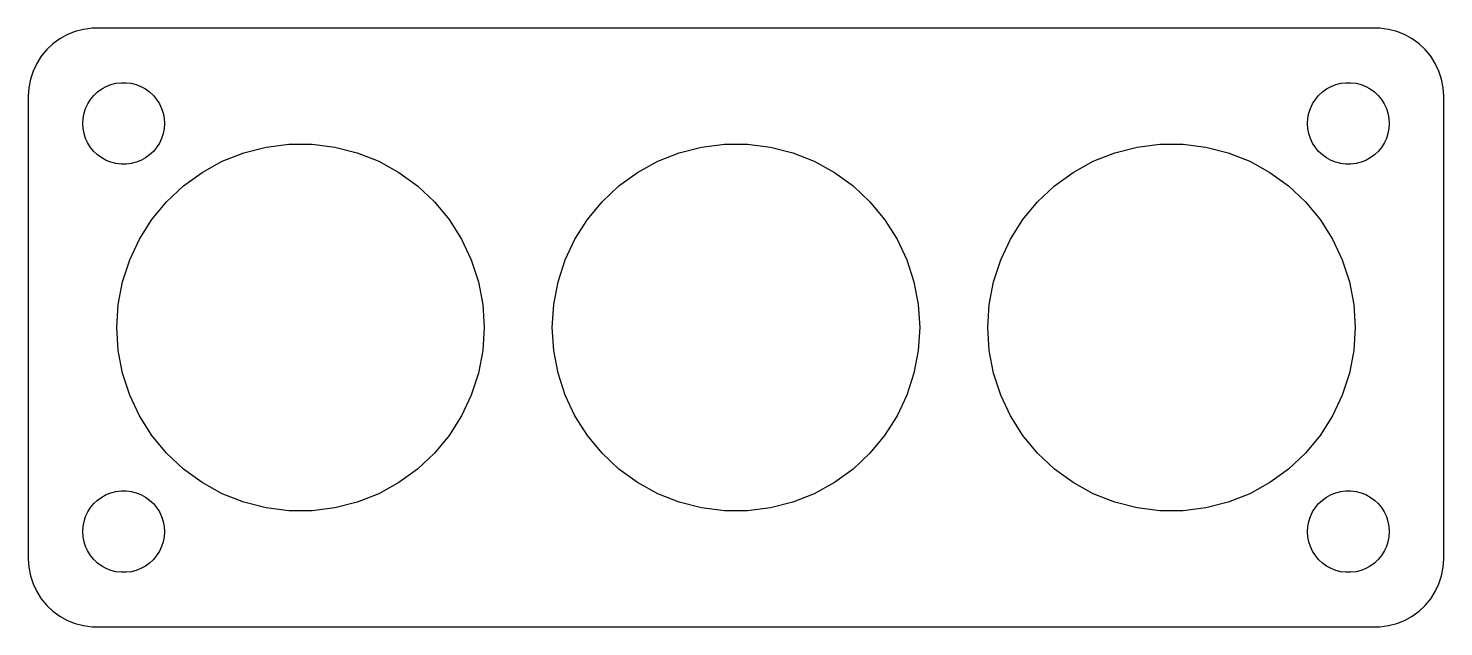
# Model space of a CAD drawing. Header units: metres. Extents: x -52 to 52, y -22 to 22.
import ezdxf

# ---------------------------------------------------------------- set-up
doc = ezdxf.new("R2010")
doc.units = ezdxf.units.M

msp = doc.modelspace()

# ---------------------------------------------------------------- linework, layer by layer
for p, q in [((-47.9369, 21.9114), (-48.5451, 21.7553)), ((-47.3139, 21.9901), (-47.9369, 21.9114)), ((47.3139, 21.9901), (-47.3139, 21.9901)), ((47.9369, 21.9114), (47.3139, 21.9901)), ((48.5451, 21.7553), (47.9369, 21.9114)), ((-50.1871, 20.8526), (-50.6448, 20.4227)), ((-49.6791, 21.2216), (-50.1871, 20.8526)), ((-49.1289, 21.5241), (-49.6791, 21.2216)), ((-48.5451, 21.7553), (-49.1289, 21.5241)), ((49.1289, 21.5241), (48.5451, 21.7553)), ((49.6791, 21.2216), (49.1289, 21.5241)), ((50.1871, 20.8526), (49.6791, 21.2216)), ((50.6448, 20.4227), (50.1871, 20.8526)), ((-51.0451, 19.9389), (-51.3815, 19.4088)), ((-50.6448, 20.4227), (-51.0451, 19.9389)), ((51.0451, 19.9389), (50.6448, 20.4227)), ((51.3815, 19.4088), (51.0451, 19.9389)), ((-51.6489, 18.8406), (-51.8429, 18.2434)), ((-51.3815, 19.4088), (-51.6489, 18.8406)), ((51.6489, 18.8406), (51.3815, 19.4088)), ((51.8429, 18.2434), (51.6489, 18.8406)), ((-51.8429, 18.2434), (-51.9606, 17.6267)), ((-46.6075, 17.533), (-46.2773, 17.7145)), ((-46.2773, 17.7145), (-45.927, 17.8532)), ((-45.927, 17.8532), (-45.5621, 17.9469)), ((-45.5621, 17.9469), (-45.1884, 17.9941)), ((-45.1884, 17.9941), (-44.8116, 17.9941)), ((-44.8116, 17.9941), (-44.4379, 17.9469)), ((-44.4379, 17.9469), (-44.0729, 17.8532)), ((-44.0729, 17.8532), (-43.7227, 17.7145)), ((-43.7227, 17.7145), (-43.3925, 17.533)), ((43.3925, 17.533), (43.7227, 17.7145)), ((43.7227, 17.7145), (44.0729, 17.8532)), ((44.0729, 17.8532), (44.4379, 17.9469)), ((44.4379, 17.9469), (44.8116, 17.9941)), ((44.8116, 17.9941), (45.1884, 17.9941)), ((45.1884, 17.9941), (45.5621, 17.9469)), ((45.5621, 17.9469), (45.927, 17.8532)), ((45.927, 17.8532), (46.2773, 17.7145)), ((46.2773, 17.7145), (46.6075, 17.533)), ((51.9606, 17.6267), (51.8429, 18.2434)), ((-51.9606, 17.6267), (-52, 17)), ((-52, 17), (-52, -17)), ((-47.6289, 16.4453), (-47.427, 16.7634)), ((-47.427, 16.7634), (-47.1869, 17.0536)), ((-47.1869, 17.0536), (-46.9123, 17.3115)), ((-46.9123, 17.3115), (-46.6075, 17.533)), ((-43.3925, 17.533), (-43.0877, 17.3115)), ((-43.0877, 17.3115), (-42.8131, 17.0536)), ((-42.8131, 17.0536), (-42.5729, 16.7634)), ((-42.5729, 16.7634), (-42.3711, 16.4453)), ((42.3711, 16.4453), (42.5729, 16.7634)), ((42.5729, 16.7634), (42.8131, 17.0536)), ((42.8131, 17.0536), (43.0877, 17.3115)), ((43.0877, 17.3115), (43.3925, 17.533)), ((46.6075, 17.533), (46.9123, 17.3115)), ((46.9123, 17.3115), (47.1869, 17.0536)), ((47.1869, 17.0536), (47.427, 16.7634)), ((47.427, 16.7634), (47.6289, 16.4453)), ((52, 17), (51.9606, 17.6267)), ((52, -17), (52, 17)), ((-47.9763, 15.376), (-47.9057, 15.7461)), ((-47.9057, 15.7461), (-47.7893, 16.1044)), ((-47.7893, 16.1044), (-47.6289, 16.4453)), ((-42.3711, 16.4453), (-42.2107, 16.1044)), ((-42.2107, 16.1044), (-42.0942, 15.7461)), ((-42.0942, 15.7461), (-42.0237, 15.376)), ((42.0237, 15.376), (42.0942, 15.7461)), ((42.0942, 15.7461), (42.2107, 16.1044)), ((42.2107, 16.1044), (42.3711, 16.4453)), ((47.6289, 16.4453), (47.7893, 16.1044)), ((47.7893, 16.1044), (47.9057, 15.7461)), ((47.9057, 15.7461), (47.9763, 15.376)), ((-48, 15), (-47.9763, 15.376)), ((-47.9763, 14.624), (-48, 15)), ((-47.9057, 14.2539), (-47.9763, 14.624)), ((-42.0237, 14.624), (-42.0942, 14.2539)), ((-42.0237, 15.376), (-42, 15)), ((-42, 15), (-42.0237, 14.624)), ((42, 15), (42.0237, 15.376)), ((42.0237, 14.624), (42, 15)), ((42.0942, 14.2539), (42.0237, 14.624)), ((47.9763, 14.624), (47.9057, 14.2539)), ((47.9763, 15.376), (48, 15)), ((48, 15), (47.9763, 14.624)), ((-47.7893, 13.8956), (-47.9057, 14.2539)), ((-47.6289, 13.5547), (-47.7893, 13.8956)), ((-47.427, 13.2366), (-47.6289, 13.5547)), ((-42.3711, 13.5547), (-42.5729, 13.2366)), ((-42.2107, 13.8956), (-42.3711, 13.5547)), ((-42.0942, 14.2539), (-42.2107, 13.8956)), ((42.2107, 13.8956), (42.0942, 14.2539)), ((42.3711, 13.5547), (42.2107, 13.8956)), ((42.5729, 13.2366), (42.3711, 13.5547)), ((47.6289, 13.5547), (47.427, 13.2366)), ((47.7893, 13.8956), (47.6289, 13.5547)), ((47.9057, 14.2539), (47.7893, 13.8956)), ((-47.1869, 12.9464), (-47.427, 13.2366)), ((-46.9123, 12.6884), (-47.1869, 12.9464)), ((-46.6075, 12.467), (-46.9123, 12.6884)), ((-43.0877, 12.6884), (-43.3925, 12.467)), ((-42.8131, 12.9464), (-43.0877, 12.6884)), ((-42.5729, 13.2366), (-42.8131, 12.9464)), ((-37.748, 12.2152), (-36.1717, 12.8392)), ((-36.1717, 12.8392), (-34.5296, 13.2609)), ((-34.5296, 13.2609), (-32.8477, 13.4734)), ((-32.8477, 13.4734), (-31.1523, 13.4734)), ((-31.1523, 13.4734), (-29.4704, 13.2609)), ((-29.4704, 13.2609), (-27.8283, 12.8392)), ((-27.8283, 12.8392), (-26.252, 12.2152)), ((-5.74802, 12.2152), (-4.17172, 12.8392)), ((-4.17172, 12.8392), (-2.52963, 13.2609)), ((-2.52963, 13.2609), (-0.84767, 13.4734)), ((-0.84767, 13.4734), (0.84767, 13.4734)), ((0.84767, 13.4734), (2.52963, 13.2609)), ((2.52963, 13.2609), (4.17172, 12.8392)), ((4.17172, 12.8392), (5.74802, 12.2152)), ((26.252, 12.2152), (27.8283, 12.8392)), ((27.8283, 12.8392), (29.4704, 13.2609)), ((29.4704, 13.2609), (31.1523, 13.4734)), ((31.1523, 13.4734), (32.8477, 13.4734)), ((32.8477, 13.4734), (34.5296, 13.2609)), ((34.5296, 13.2609), (36.1717, 12.8392)), ((36.1717, 12.8392), (37.748, 12.2152)), ((42.8131, 12.9464), (42.5729, 13.2366)), ((43.0877, 12.6884), (42.8131, 12.9464)), ((43.3925, 12.467), (43.0877, 12.6884)), ((46.9123, 12.6884), (46.6075, 12.467)), ((47.1869, 12.9464), (46.9123, 12.6884)), ((47.427, 13.2366), (47.1869, 12.9464)), ((-46.2773, 12.2855), (-46.6075, 12.467)), ((-45.927, 12.1468), (-46.2773, 12.2855)), ((-45.5621, 12.0531), (-45.927, 12.1468)), ((-45.1884, 12.0059), (-45.5621, 12.0531)), ((-44.8116, 12.0059), (-45.1884, 12.0059)), ((-44.4379, 12.0531), (-44.8116, 12.0059)), ((-44.0729, 12.1468), (-44.4379, 12.0531)), ((-43.7227, 12.2855), (-44.0729, 12.1468)), ((-43.3925, 12.467), (-43.7227, 12.2855)), ((-39.2337, 11.3984), (-37.748, 12.2152)), ((-26.252, 12.2152), (-24.7663, 11.3984)), ((-7.23366, 11.3984), (-5.74802, 12.2152)), ((5.74802, 12.2152), (7.23366, 11.3984)), ((24.7663, 11.3984), (26.252, 12.2152)), ((37.748, 12.2152), (39.2337, 11.3984)), ((43.7227, 12.2855), (43.3925, 12.467)), ((44.0729, 12.1468), (43.7227, 12.2855)), ((44.4379, 12.0531), (44.0729, 12.1468)), ((44.8116, 12.0059), (44.4379, 12.0531)), ((45.1884, 12.0059), (44.8116, 12.0059)), ((45.5621, 12.0531), (45.1884, 12.0059)), ((45.927, 12.1468), (45.5621, 12.0531)), ((46.2773, 12.2855), (45.927, 12.1468)), ((46.6075, 12.467), (46.2773, 12.2855)), ((-41.8411, 9.24138), (-40.6052, 10.4019)), ((-40.6052, 10.4019), (-39.2337, 11.3984)), ((-24.7663, 11.3984), (-23.3948, 10.4019)), ((-23.3948, 10.4019), (-22.1589, 9.24138)), ((-9.84106, 9.24138), (-8.60521, 10.4019)), ((-8.60521, 10.4019), (-7.23366, 11.3984)), ((7.23366, 11.3984), (8.60521, 10.4019)), ((8.60521, 10.4019), (9.84106, 9.24138)), ((22.1589, 9.24138), (23.3948, 10.4019)), ((23.3948, 10.4019), (24.7663, 11.3984)), ((39.2337, 11.3984), (40.6052, 10.4019)), ((40.6052, 10.4019), (41.8411, 9.24138)), ((-42.9217, 7.93509), (-41.8411, 9.24138)), ((-22.1589, 9.24138), (-21.0783, 7.93509)), ((-10.9217, 7.93509), (-9.84106, 9.24138)), ((9.84106, 9.24138), (10.9217, 7.93509)), ((21.0783, 7.93509), (22.1589, 9.24138)), ((41.8411, 9.24138), (42.9217, 7.93509)), ((-43.8301, 6.50366), (-42.9217, 7.93509)), ((-21.0783, 7.93509), (-20.1698, 6.50366)), ((-11.8301, 6.50366), (-10.9217, 7.93509)), ((10.9217, 7.93509), (11.8301, 6.50366)), ((20.1698, 6.50366), (21.0783, 7.93509)), ((42.9217, 7.93509), (43.8301, 6.50366)), ((-44.552, 4.96968), (-43.8301, 6.50366)), ((-20.1698, 6.50366), (-19.448, 4.96968)), ((-12.552, 4.96968), (-11.8301, 6.50366)), ((11.8301, 6.50366), (12.552, 4.96968)), ((19.448, 4.96968), (20.1698, 6.50366)), ((43.8301, 6.50366), (44.552, 4.96968)), ((-45.0759, 3.3573), (-44.552, 4.96968)), ((-19.448, 4.96968), (-18.9241, 3.3573)), ((-13.0759, 3.3573), (-12.552, 4.96968)), ((12.552, 4.96968), (13.0759, 3.3573)), ((18.9241, 3.3573), (19.448, 4.96968)), ((44.552, 4.96968), (45.0759, 3.3573)), ((-45.3935, 1.69199), (-45.0759, 3.3573)), ((-18.9241, 3.3573), (-18.6064, 1.69199)), ((-13.3935, 1.69199), (-13.0759, 3.3573)), ((13.0759, 3.3573), (13.3935, 1.69199)), ((18.6064, 1.69199), (18.9241, 3.3573)), ((45.0759, 3.3573), (45.3935, 1.69199)), ((-45.5, 0), (-45.3935, 1.69199)), ((-18.6064, 1.69199), (-18.5, 0)), ((-13.5, 0), (-13.3935, 1.69199)), ((13.3935, 1.69199), (13.5, 0)), ((18.5, 0), (18.6064, 1.69199)), ((45.3935, 1.69199), (45.5, 0)), ((-45.3935, -1.69199), (-45.5, 0)), ((-18.5, 0), (-18.6064, -1.69199)), ((-13.3935, -1.69199), (-13.5, 0)), ((13.5, 0), (13.3935, -1.69199)), ((18.6064, -1.69199), (18.5, 0)), ((45.5, 0), (45.3935, -1.69199)), ((-45.0759, -3.3573), (-45.3935, -1.69199)), ((-18.6064, -1.69199), (-18.9241, -3.3573)), ((-13.0759, -3.3573), (-13.3935, -1.69199)), ((13.3935, -1.69199), (13.0759, -3.3573)), ((18.9241, -3.3573), (18.6064, -1.69199)), ((45.3935, -1.69199), (45.0759, -3.3573)), ((-44.552, -4.96968), (-45.0759, -3.3573)), ((-18.9241, -3.3573), (-19.448, -4.96968)), ((-12.552, -4.96968), (-13.0759, -3.3573)), ((13.0759, -3.3573), (12.552, -4.96968)), ((19.448, -4.96968), (18.9241, -3.3573)), ((45.0759, -3.3573), (44.552, -4.96968)), ((-43.8301, -6.50366), (-44.552, -4.96968)), ((-19.448, -4.96968), (-20.1698, -6.50366)), ((-11.8301, -6.50366), (-12.552, -4.96968)), ((12.552, -4.96968), (11.8301, -6.50366)), ((20.1698, -6.50366), (19.448, -4.96968)), ((44.552, -4.96968), (43.8301, -6.50366)), ((-42.9217, -7.93509), (-43.8301, -6.50366)), ((-20.1698, -6.50366), (-21.0783, -7.93509)), ((-10.9217, -7.93509), (-11.8301, -6.50366)), ((11.8301, -6.50366), (10.9217, -7.93509)), ((21.0783, -7.93509), (20.1698, -6.50366)), ((43.8301, -6.50366), (42.9217, -7.93509)), ((-41.8411, -9.24138), (-42.9217, -7.93509)), ((-21.0783, -7.93509), (-22.1589, -9.24138)), ((-9.84106, -9.24138), (-10.9217, -7.93509)), ((10.9217, -7.93509), (9.84106, -9.24138)), ((22.1589, -9.24138), (21.0783, -7.93509)), ((42.9217, -7.93509), (41.8411, -9.24138)), ((-40.6052, -10.4019), (-41.8411, -9.24138)), ((-22.1589, -9.24138), (-23.3948, -10.4019)), ((-8.60521, -10.4019), (-9.84106, -9.24138)), ((9.84106, -9.24138), (8.60521, -10.4019)), ((23.3948, -10.4019), (22.1589, -9.24138)), ((41.8411, -9.24138), (40.6052, -10.4019)), ((-39.2337, -11.3984), (-40.6052, -10.4019)), ((-37.748, -12.2152), (-39.2337, -11.3984)), ((-24.7663, -11.3984), (-26.252, -12.2152)), ((-23.3948, -10.4019), (-24.7663, -11.3984)), ((-7.23366, -11.3984), (-8.60521, -10.4019)), ((-5.74802, -12.2152), (-7.23366, -11.3984)), ((7.23366, -11.3984), (5.74802, -12.2152)), ((8.60521, -10.4019), (7.23366, -11.3984)), ((24.7663, -11.3984), (23.3948, -10.4019)), ((26.252, -12.2152), (24.7663, -11.3984)), ((39.2337, -11.3984), (37.748, -12.2152)), ((40.6052, -10.4019), (39.2337, -11.3984)), ((-46.9123, -12.6884), (-46.6075, -12.467)), ((-46.6075, -12.467), (-46.2773, -12.2855)), ((-46.2773, -12.2855), (-45.927, -12.1468)), ((-45.927, -12.1468), (-45.5621, -12.0531)), ((-45.5621, -12.0531), (-45.1884, -12.0059)), ((-45.1884, -12.0059), (-44.8116, -12.0059)), ((-44.8116, -12.0059), (-44.4379, -12.0531)), ((-44.4379, -12.0531), (-44.0729, -12.1468)), ((-44.0729, -12.1468), (-43.7227, -12.2855)), ((-43.7227, -12.2855), (-43.3925, -12.467)), ((-43.3925, -12.467), (-43.0877, -12.6884)), ((-36.1717, -12.8392), (-37.748, -12.2152)), ((-26.252, -12.2152), (-27.8283, -12.8392)), ((-4.17172, -12.8392), (-5.74802, -12.2152)), ((5.74802, -12.2152), (4.17172, -12.8392)), ((27.8283, -12.8392), (26.252, -12.2152)), ((37.748, -12.2152), (36.1717, -12.8392)), ((43.0877, -12.6884), (43.3925, -12.467)), ((43.3925, -12.467), (43.7227, -12.2855)), ((43.7227, -12.2855), (44.0729, -12.1468)), ((44.0729, -12.1468), (44.4379, -12.0531)), ((44.4379, -12.0531), (44.8116, -12.0059)), ((44.8116, -12.0059), (45.1884, -12.0059)), ((45.1884, -12.0059), (45.5621, -12.0531)), ((45.5621, -12.0531), (45.927, -12.1468)), ((45.927, -12.1468), (46.2773, -12.2855)), ((46.2773, -12.2855), (46.6075, -12.467)), ((46.6075, -12.467), (46.9123, -12.6884)), ((-47.6289, -13.5547), (-47.427, -13.2366)), ((-47.427, -13.2366), (-47.1869, -12.9464)), ((-47.1869, -12.9464), (-46.9123, -12.6884)), ((-43.0877, -12.6884), (-42.8131, -12.9464)), ((-42.8131, -12.9464), (-42.5729, -13.2366)), ((-42.5729, -13.2366), (-42.3711, -13.5547)), ((-34.5296, -13.2609), (-36.1717, -12.8392)), ((-32.8477, -13.4734), (-34.5296, -13.2609)), ((-31.1523, -13.4734), (-32.8477, -13.4734)), ((-29.4704, -13.2609), (-31.1523, -13.4734)), ((-27.8283, -12.8392), (-29.4704, -13.2609)), ((-2.52963, -13.2609), (-4.17172, -12.8392)), ((-0.84767, -13.4734), (-2.52963, -13.2609)), ((0.84767, -13.4734), (-0.84767, -13.4734)), ((2.52963, -13.2609), (0.84767, -13.4734)), ((4.17172, -12.8392), (2.52963, -13.2609)), ((29.4704, -13.2609), (27.8283, -12.8392)), ((31.1523, -13.4734), (29.4704, -13.2609)), ((32.8477, -13.4734), (31.1523, -13.4734)), ((34.5296, -13.2609), (32.8477, -13.4734)), ((36.1717, -12.8392), (34.5296, -13.2609)), ((42.3711, -13.5547), (42.5729, -13.2366)), ((42.5729, -13.2366), (42.8131, -12.9464)), ((42.8131, -12.9464), (43.0877, -12.6884)), ((46.9123, -12.6884), (47.1869, -12.9464)), ((47.1869, -12.9464), (47.427, -13.2366)), ((47.427, -13.2366), (47.6289, -13.5547)), ((-47.9763, -14.624), (-47.9057, -14.2539)), ((-47.9057, -14.2539), (-47.7893, -13.8956)), ((-47.7893, -13.8956), (-47.6289, -13.5547)), ((-42.3711, -13.5547), (-42.2107, -13.8956)), ((-42.2107, -13.8956), (-42.0942, -14.2539)), ((-42.0942, -14.2539), (-42.0237, -14.624)), ((42.0237, -14.624), (42.0942, -14.2539)), ((42.0942, -14.2539), (42.2107, -13.8956)), ((42.2107, -13.8956), (42.3711, -13.5547)), ((47.6289, -13.5547), (47.7893, -13.8956)), ((47.7893, -13.8956), (47.9057, -14.2539)), ((47.9057, -14.2539), (47.9763, -14.624)), ((-48, -15), (-47.9763, -14.624)), ((-47.9763, -15.376), (-48, -15)), ((-47.9057, -15.7461), (-47.9763, -15.376)), ((-42.0237, -15.376), (-42.0942, -15.7461)), ((-42.0237, -14.624), (-42, -15)), ((-42, -15), (-42.0237, -15.376)), ((42, -15), (42.0237, -14.624)), ((42.0237, -15.376), (42, -15)), ((42.0942, -15.7461), (42.0237, -15.376)), ((47.9763, -15.376), (47.9057, -15.7461)), ((47.9763, -14.624), (48, -15)), ((48, -15), (47.9763, -15.376)), ((-47.7893, -16.1044), (-47.9057, -15.7461)), ((-47.6289, -16.4453), (-47.7893, -16.1044)), ((-47.427, -16.7634), (-47.6289, -16.4453)), ((-42.3711, -16.4453), (-42.5729, -16.7634)), ((-42.2107, -16.1044), (-42.3711, -16.4453)), ((-42.0942, -15.7461), (-42.2107, -16.1044)), ((42.2107, -16.1044), (42.0942, -15.7461)), ((42.3711, -16.4453), (42.2107, -16.1044)), ((42.5729, -16.7634), (42.3711, -16.4453)), ((47.6289, -16.4453), (47.427, -16.7634)), ((47.7893, -16.1044), (47.6289, -16.4453)), ((47.9057, -15.7461), (47.7893, -16.1044)), ((-52, -17), (-51.9606, -17.6267)), ((-51.9606, -17.6267), (-51.8429, -18.2434)), ((-47.1869, -17.0536), (-47.427, -16.7634)), ((-46.9123, -17.3115), (-47.1869, -17.0536)), ((-46.6075, -17.533), (-46.9123, -17.3115)), ((-46.2773, -17.7145), (-46.6075, -17.533)), ((-43.3925, -17.533), (-43.7227, -17.7145)), ((-43.0877, -17.3115), (-43.3925, -17.533)), ((-42.8131, -17.0536), (-43.0877, -17.3115)), ((-42.5729, -16.7634), (-42.8131, -17.0536)), ((42.8131, -17.0536), (42.5729, -16.7634)), ((43.0877, -17.3115), (42.8131, -17.0536)), ((43.3925, -17.533), (43.0877, -17.3115)), ((43.7227, -17.7145), (43.3925, -17.533)), ((46.6075, -17.533), (46.2773, -17.7145)), ((46.9123, -17.3115), (46.6075, -17.533)), ((47.1869, -17.0536), (46.9123, -17.3115)), ((47.427, -16.7634), (47.1869, -17.0536)), ((51.8429, -18.2434), (51.9606, -17.6267)), ((51.9606, -17.6267), (52, -17)), ((-51.8429, -18.2434), (-51.6489, -18.8406)), ((-45.927, -17.8532), (-46.2773, -17.7145)), ((-45.5621, -17.9469), (-45.927, -17.8532)), ((-45.1884, -17.9941), (-45.5621, -17.9469)), ((-44.8116, -17.9941), (-45.1884, -17.9941)), ((-44.4379, -17.9469), (-44.8116, -17.9941)), ((-44.0729, -17.8532), (-44.4379, -17.9469)), ((-43.7227, -17.7145), (-44.0729, -17.8532)), ((44.0729, -17.8532), (43.7227, -17.7145)), ((44.4379, -17.9469), (44.0729, -17.8532)), ((44.8116, -17.9941), (44.4379, -17.9469)), ((45.1884, -17.9941), (44.8116, -17.9941)), ((45.5621, -17.9469), (45.1884, -17.9941)), ((45.927, -17.8532), (45.5621, -17.9469)), ((46.2773, -17.7145), (45.927, -17.8532)), ((51.6489, -18.8406), (51.8429, -18.2434)), ((-51.6489, -18.8406), (-51.3815, -19.4088)), ((-51.3815, -19.4088), (-51.0451, -19.9389)), ((51.0451, -19.9389), (51.3815, -19.4088)), ((51.3815, -19.4088), (51.6489, -18.8406)), ((-51.0451, -19.9389), (-50.6448, -20.4227)), ((-50.6448, -20.4227), (-50.1871, -20.8526)), ((50.1871, -20.8526), (50.6448, -20.4227)), ((50.6448, -20.4227), (51.0451, -19.9389)), ((-50.1871, -20.8526), (-49.6791, -21.2216)), ((-49.6791, -21.2216), (-49.1289, -21.5241)), ((-49.1289, -21.5241), (-48.5451, -21.7553)), ((-48.5451, -21.7553), (-47.9369, -21.9114)), ((47.9369, -21.9114), (48.5451, -21.7553)), ((48.5451, -21.7553), (49.1289, -21.5241)), ((49.1289, -21.5241), (49.6791, -21.2216)), ((49.6791, -21.2216), (50.1871, -20.8526)), ((-47.9369, -21.9114), (-47.3139, -21.9901)), ((-47.3139, -21.9901), (47.3139, -21.9901)), ((47.3139, -21.9901), (47.9369, -21.9114))]:
    msp.add_line(p, q)

doc.saveas('drawing.dxf')
